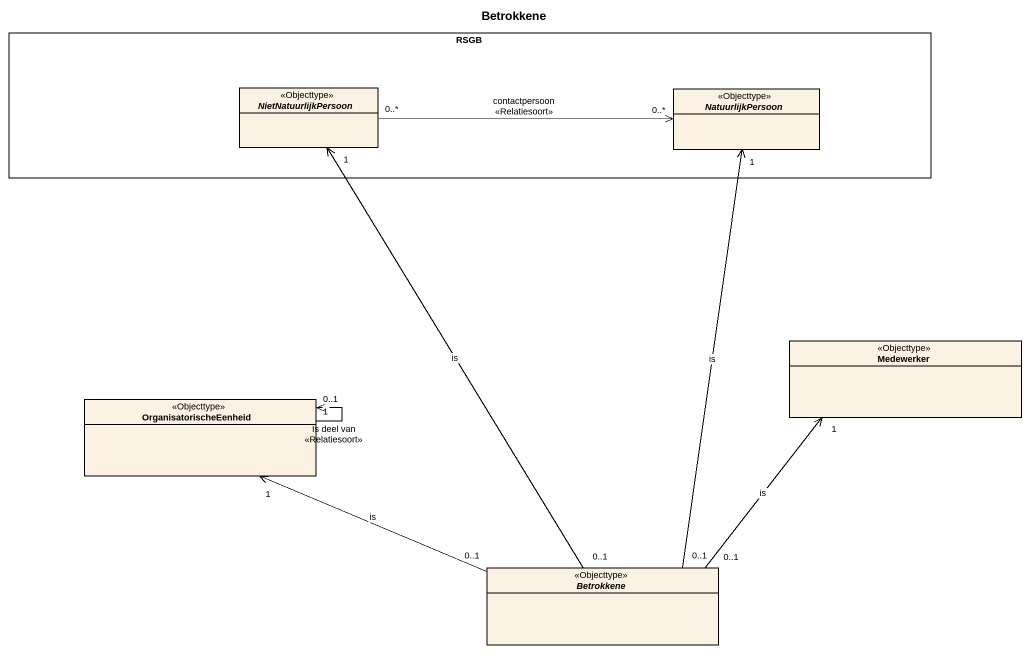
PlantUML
@startuml
title Betrokkene
hide circle
hide empty members
rectangle RSGB {
  abstract class NietNatuurlijkPersoon <<Objecttype>>
  abstract class NatuurlijkPersoon <<Objecttype>>
}
class Medewerker <<Objecttype>>
class OrganisatorischeEenheid <<Objecttype>>
abstract class Betrokkene <<Objecttype>>
NietNatuurlijkPersoon "0..*" -right-> "0..*" NatuurlijkPersoon : contactpersoon\n<<Relatiesoort>>
OrganisatorischeEenheid "1" --> "0..1" OrganisatorischeEenheid : Is deel van\n<<Relatiesoort>>
Betrokkene "0..1" -up-> "1" NietNatuurlijkPersoon : is
Betrokkene "0..1" -up-> "1" NatuurlijkPersoon : is
Betrokkene "0..1" -up-> "1" Medewerker : is
Betrokkene "0..1" -left-> "1" OrganisatorischeEenheid : is
@enduml
